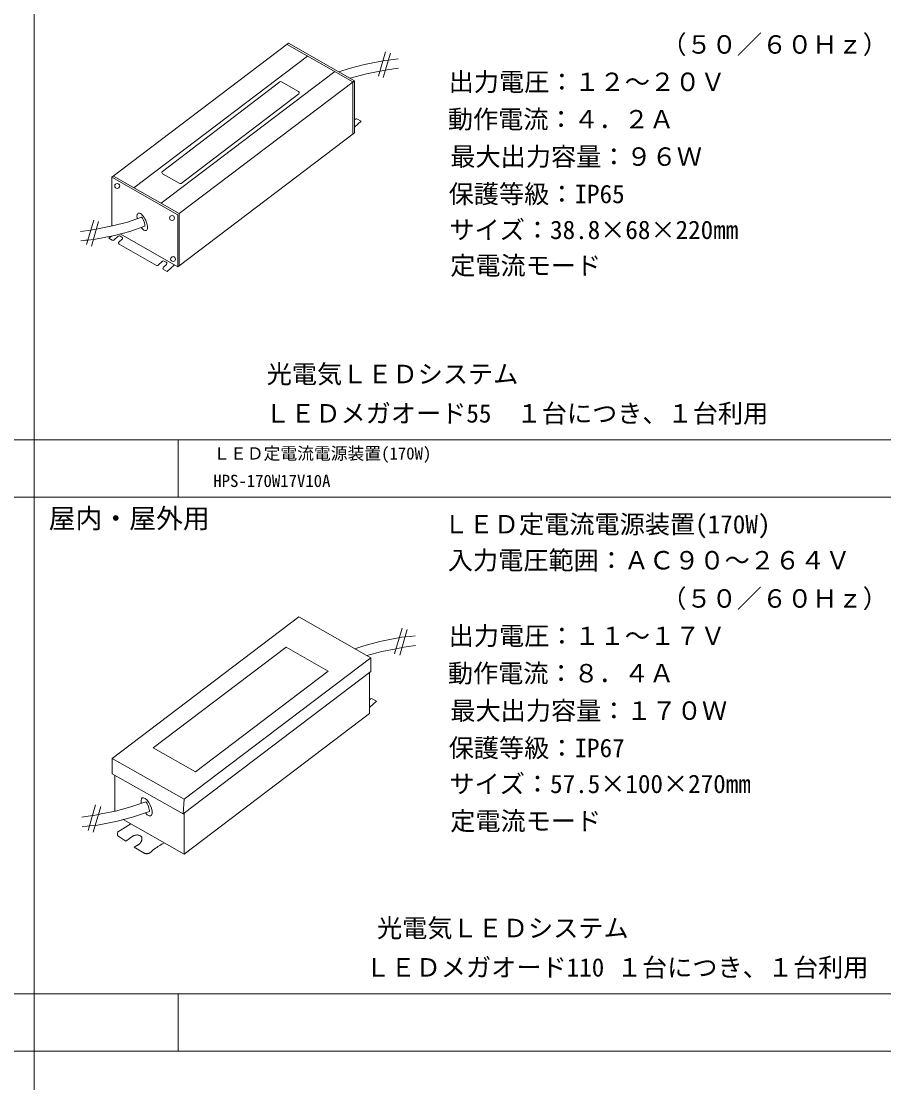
# Model space of a CAD drawing. Units: millimetres, scale not verified. Extents: x -357 to 206, y -169 to 227.
# Drawn here: x 16.2 to 106.1, y 29.6 to 140.3 of the extents above; entities that cross this region are included whole.
import ezdxf
from ezdxf.enums import TextEntityAlignment as Align

# ---------------------------------------------------------------- set-up
doc = ezdxf.new("R2010")
doc.units = ezdxf.units.MM
doc.header["$LTSCALE"] = 3
doc.linetypes.add('CHAIN1', pattern=[8, 5, -1, 1, -1])
doc.linetypes.add('DASHED1', pattern=[1.8, 1.2, -0.6])
for name, color, linetype, lineweight in [('0-0_建築図', 7, 'Continuous', 9), ('0-1', 7, 'Continuous', 18), ('0-2', 7, 'Continuous', 18)]:
    doc.layers.add(name, color=color, linetype=linetype, lineweight=lineweight)
doc.styles.add('ＭＳ ゴシック', font='')
doc.styles.get('ＭＳ ゴシック').set_extended_font_data('MS Gothic')

msp = doc.modelspace()

# ---------------------------------------------------------------- linework, layer by layer
at = {"layer": '0-0_建築図', "lineweight": 18}
for p, q in [((17.535, 212.221), (17.535, -134.504)), ((-341.965, 96.646), (197.535, 96.646)), ((32.535, 96.646), (32.535, 90.646)), ((197.535, 90.646), (-341.965, 90.646)), ((-341.965, 38.858), (197.535, 38.858)), ((32.535, 38.858), (32.535, 32.858)), ((197.535, 32.858), (-341.965, 32.858))]:
    msp.add_line(p, q, dxfattribs=at)
at = {"layer": '0-0_建築図'}
for p, q in [((32.662, 120.232), (50.928, 134.09)), ((51.906, 75.163), (53.593, 75.608)), ((53.588, 75.607), (55.646, 76.015)), ((56.215, 76.085), (56.743, 76.132)), ((56.743, 76.132), (57.272, 76.2)), ((50.983, 74.848), (51.911, 75.164)), ((52.22, 74.145), (53.796, 74.56)), ((53.796, 74.56), (55.269, 74.852)), ((55.89, 74.975), (56.066, 75.01)), ((56.066, 75.01), (57.313, 75.19)), ((33.159, 59.144), (52.628, 73.913)), ((52.628, 73.913), (52.628, 72.458)), ((33.056, 57.611), (52.628, 72.458)), ((52.491, 72.355), (52.491, 68.096)), ((52.491, 69.526), (52.594, 69.618)), ((52.491, 68.735), (53.215, 69.381)), ((52.765, 69.637), (53.215, 69.381)), ((33.159, 53.431), (52.491, 68.096)), ((25.678, 63.398), (33.159, 59.144)), ((25.936, 61.66), (25.936, 57.905)), ((33.159, 59.144), (33.056, 57.611)), ((24.231, 57.567), (24.53, 57.626)), ((29.54, 57.877), (27.888, 57.314)), ((33.159, 57.689), (33.159, 53.431)), ((23.612, 57.451), (22.486, 57.289)), ((26.205, 56.87), (24.148, 56.462)), ((27.888, 57.314), (26.201, 56.869)), ((27.605, 56.589), (26.233, 55.704)), ((26.824, 57.033), (33.159, 53.431)), ((23.05, 56.346), (22.522, 56.277)), ((23.294, 56.367), (23.05, 56.346)), ((23.895, 56.421), (24.148, 56.462)), ((26.255, 55.34), (27.101, 54.776))]:
    msp.add_line(p, q, dxfattribs=at)
at = {"layer": '0-0_建築図', "linetype": 'CHAIN1'}
for p, q in [((55.113, 74.32), (55.898, 76.997)), ((55.652, 74.162), (56.436, 76.839)), ((23.934, 58.55), (23.149, 55.873)), ((24.472, 58.392), (23.688, 55.715))]:
    msp.add_line(p, q, dxfattribs=at)
at = {"layer": '0-0_建築図', "linetype": 'DASHED1'}
for p, q in [((55.608, 76.007), (55.82, 76.049)), ((55.82, 76.049), (56.215, 76.085)), ((55.269, 74.852), (55.89, 74.975)), ((24.231, 57.567), (23.57, 57.436)), ((23.895, 56.421), (23.294, 56.367))]:
    msp.add_line(p, q, dxfattribs=at)
at = {"layer": '0-0_建築図'}
for points in [[(25.678, 63.398), (45.146, 78.167), (52.628, 73.913)], [(34.347, 62.003), (29.944, 64.507), (43.795, 75.016)], [(34.347, 62.003), (48.199, 72.511), (43.795, 75.016)], [(25.678, 63.398), (25.678, 61.807), (33.056, 57.611)], [(29.181, 58.876), (27.621, 58.345), (26.003, 57.918), (24.53, 57.626)], [(26.236, 55.699), (26.219, 55.645), (26.212, 55.612), (26.209, 55.596), (26.205, 55.569), (26.203, 55.541), (26.203, 55.513), (26.204, 55.485), (26.208, 55.458), (26.212, 55.443), (26.216, 55.428), (26.225, 55.403), (26.235, 55.378), (26.247, 55.354), (26.255, 55.34)], [(27.101, 54.776), (27.858, 55.331), (27.881, 55.339), (27.922, 55.353), (27.962, 55.366), (28.003, 55.379), (28.044, 55.391), (28.086, 55.401), (28.11, 55.406), (28.153, 55.414), (28.229, 55.423), (28.304, 55.424), (28.38, 55.418), (28.454, 55.402), (28.525, 55.376), (28.564, 55.356), (28.591, 55.339), (28.636, 55.306), (28.676, 55.268), (28.71, 55.226), (28.738, 55.181), (28.758, 55.133), (28.766, 55.104), (28.769, 55.083), (28.772, 55.046), (28.77, 55.009), (28.765, 54.972), (28.757, 54.935), (28.747, 54.898), (28.741, 54.877), (28.73, 54.842), (28.708, 54.784), (28.683, 54.727), (28.655, 54.673), (28.623, 54.622), (28.587, 54.575), (28.564, 54.549), (28.546, 54.53), (28.512, 54.498), (28.476, 54.469)], [(28.36, 54.387), (27.96, 54.149), (28.991, 53.526), (29.025, 53.516), (29.082, 53.501), (29.139, 53.487), (29.196, 53.477), (29.253, 53.471), (29.31, 53.47), (29.343, 53.473), (29.369, 53.477), (29.414, 53.487), (29.458, 53.501), (29.501, 53.519), (29.544, 53.54), (29.584, 53.564), (29.607, 53.578), (29.634, 53.597), (29.679, 53.632), (29.722, 53.669), (29.764, 53.707), (29.806, 53.746), (29.847, 53.785), (29.871, 53.807), (29.937, 53.865), (30.057, 53.958), (30.181, 54.046), (30.308, 54.129), (30.438, 54.21), (30.569, 54.289), (30.645, 54.335), (30.734, 54.39), (30.887, 54.485), (31.039, 54.582)], [(28.476, 54.469), (28.438, 54.441), (28.399, 54.414), (28.36, 54.387), (28.337, 54.372)]]:
    msp.add_lwpolyline(points, dxfattribs=at)
msp.add_arc((52.692, 69.509), 0.147, 60.37534, 131.75246, dxfattribs=at)
for centre, major_axis, ratio, start_param, end_param in [((29.248, 58.36), (-0.439, 0.942), 0.4, 2.0896633, 7.2943744), ((29.332, 58.369), (-0.189, 0.518), 0.2, 3.3983334, 5.9926467)]:
    msp.add_ellipse(centre, major_axis=major_axis, ratio=ratio, start_param=start_param, end_param=end_param, dxfattribs=at)
at = {"layer": '0-2'}
for p, q in [((25.641, 124.031), (44.052, 137.998)), ((44.052, 137.998), (50.931, 134.086)), ((27.916, 122.931), (46.025, 136.668)), ((54.478, 136.253), (54.981, 136.298)), ((54.981, 136.298), (55.484, 136.363)), ((49.305, 135.011), (50.379, 135.376)), ((50.374, 135.375), (51.981, 135.799)), ((51.976, 135.798), (53.936, 136.186)), ((54.168, 135.196), (54.336, 135.229)), ((54.336, 135.229), (55.523, 135.4)), ((30.769, 121.309), (48.877, 135.046)), ((43.31, 133.982), (45.106, 132.961)), ((50.466, 134.351), (52.174, 134.801)), ((50.931, 134.086), (50.931, 128.645)), ((52.174, 134.801), (53.577, 135.079)), ((43.156, 133.972), (30.896, 124.633)), ((45.121, 132.728), (32.861, 123.389)), ((50.931, 130.007), (51.03, 130.095)), ((50.931, 129.253), (51.62, 129.868)), ((51.192, 130.112), (51.62, 129.868)), ((32.52, 114.678), (50.931, 128.645)), ((25.641, 124.031), (25.641, 118.939)), ((32.707, 123.379), (30.912, 124.4)), ((23.427, 118.507), (22.355, 118.352)), ((24.016, 118.617), (24.301, 118.674)), ((29.073, 118.912), (27.5, 118.376)), ((22.893, 117.454), (22.389, 117.389)), ((23.125, 117.474), (22.893, 117.454)), ((23.697, 117.525), (23.938, 117.565)), ((25.897, 117.953), (23.938, 117.565)), ((25.589, 117.892), (25.326, 117.657)), ((25.669, 117.462), (25.326, 117.657)), ((26.296, 117.893), (25.832, 117.479)), ((27.5, 118.376), (25.893, 117.952)), ((26.374, 117.274), (26.697, 117.562)), ((26.673, 117.789), (26.458, 117.911)), ((26.486, 118.109), (32.52, 114.678)), ((30.296, 114.831), (26.398, 117.047)), ((30.923, 115.262), (30.459, 114.848)), ((31.3, 115.157), (31.085, 115.28)), ((31.001, 114.642), (31.324, 114.931)), ((31.025, 114.416), (31.388, 114.21)), ((32.149, 114.889), (31.388, 114.21))]:
    msp.add_line(p, q, dxfattribs=at)
at = {"layer": '0-2', "linetype": 'CHAIN1'}
for p, q in [((53.428, 134.572), (54.175, 137.122)), ((53.941, 134.422), (54.688, 136.971)), ((23.734, 119.553), (22.987, 117.004)), ((24.247, 119.403), (23.5, 116.854))]:
    msp.add_line(p, q, dxfattribs=at)
at = {"layer": '0-2', "linetype": 'DASHED1'}
for p, q in [((53.899, 136.179), (54.102, 136.219)), ((54.102, 136.219), (54.478, 136.253)), ((53.577, 135.079), (54.168, 135.196)), ((24.016, 118.617), (23.387, 118.493)), ((23.697, 117.525), (23.125, 117.474))]:
    msp.add_line(p, q, dxfattribs=at)
at = {"layer": '0-2'}
for points in [[(43.895, 137.879), (50.774, 133.967), (50.774, 128.526)], [(25.641, 124.031), (32.52, 120.119), (32.52, 114.678)], [(25.787, 124.142), (32.662, 120.232), (32.662, 114.785)], [(28.731, 119.864), (27.246, 119.358), (25.705, 118.951), (24.301, 118.674)], [(28.691, 118.782), (28.787, 118.67), (28.882, 118.579), (28.976, 118.513), (29.063, 118.472), (29.143, 118.459), (29.212, 118.474), (29.268, 118.516), (29.31, 118.584), (29.336, 118.676), (29.346, 118.789), (29.339, 118.92), (29.316, 119.064), (29.277, 119.218), (29.223, 119.377), (29.156, 119.535), (29.078, 119.689), (28.992, 119.832), (28.899, 119.962), (28.804, 120.074), (28.708, 120.165), (28.615, 120.231), (28.527, 120.272), (28.447, 120.285), (28.378, 120.27), (28.322, 120.228), (28.28, 120.16), (28.254, 120.068), (28.244, 119.955), (28.251, 119.824), (28.269, 119.707)], [(29.073, 118.912), (29.079, 118.947), (29.079, 118.995), (29.072, 119.055), (29.059, 119.125), (29.041, 119.202), (29.017, 119.285), (28.989, 119.371), (28.958, 119.457), (28.924, 119.541), (28.889, 119.62), (28.853, 119.691), (28.818, 119.753), (28.785, 119.804), (28.754, 119.842), (28.731, 119.864)]]:
    msp.add_lwpolyline(points, dxfattribs=at)
for centre in [(26.19, 123.12), (31.907, 119.775), (32.013, 115.493)]:
    msp.add_circle(centre, 0.255, dxfattribs=at)
for centre, start, end in [((43.241, 133.861), 60.37534, 127.18471), ((45.037, 132.839), 307.18471, 60.37534), ((51.123, 129.99), 60.37534, 131.75246), ((30.981, 124.522), 127.18471, 240.37534), ((32.776, 123.5), 240.37534, 307.18471), ((25.738, 117.583), 240.37534, 311.75246), ((26.389, 117.789), 60.37534, 131.75246), ((26.604, 117.667), 311.75246, 60.37534), ((26.467, 117.169), 131.75246, 240.37534), ((31.016, 115.158), 60.37534, 131.75246), ((31.231, 115.036), 311.75246, 60.37534), ((30.365, 114.952), 240.37534, 311.75246), ((31.094, 114.538), 131.75246, 240.37534)]:
    msp.add_arc(centre, 0.14, start, end, dxfattribs=at)

# ---------------------------------------------------------------- texts
at = {"layer": '0-1', "style": 'ＭＳ ゴシック'}
for s, height, p in [('（５０／６０Ｈｚ）', 1.924, (82.938, 136.34)), ('出力電圧：１２～２０Ｖ', 1.924, (60.755, 132.44)), ('動作電流：４．２Ａ', 1.924, (60.669, 128.541)), ('最大出力容量：９６Ｗ', 1.924, (60.929, 124.642)), ('保護等級：IP65', 1.924, (60.755, 120.742)), ('サイズ：38.8×68×220mm', 1.924, (60.832, 117.002)), ('定電流モード', 1.924, (60.917, 113.283)), ('光電気ＬＥＤシステム', 1.924, (41.775, 101.962)), ('ＬＥＤメガオード55\u3000１台につき、１台利用', 1.924, (41.604, 97.86)), ('ＬＥＤ定電流電源装置(170W)', 1.283, (36.208, 94.197)), ('HPS-170W17V10A', 1.283, (36.208, 91.332)), ('屋内・屋外用', 2.053, (19.038, 86.805)), ('ＬＥＤ定電流電源装置(170W)', 1.924, (60.219, 86.296)), ('入力電圧範囲：ＡＣ９０～２６４Ｖ', 1.924, (60.669, 82.538)), ('（５０／６０Ｈｚ）', 1.924, (82.938, 78.552)), ('出力電圧：１１～１７Ｖ', 1.924, (60.755, 74.653)), ('動作電流：８．４Ａ', 1.924, (60.669, 70.753)), ('最大出力容量：１７０Ｗ', 1.924, (60.929, 66.854)), ('保護等級：IP67', 1.924, (60.755, 62.955)), ('サイズ：57.5×100×270mm', 1.924, (60.832, 59.214)), ('定電流モード', 1.924, (60.917, 55.339)), ('光電気ＬＥＤシステム', 1.924, (53.283, 44.174)), ('ＬＥＤメガオード110 １台につき、１台利用', 1.924, (52.064, 40.072))]:
    msp.add_text(s, height=height, dxfattribs=at).set_placement(p, align=Align.BOTTOM_LEFT)

doc.saveas('drawing.dxf')
